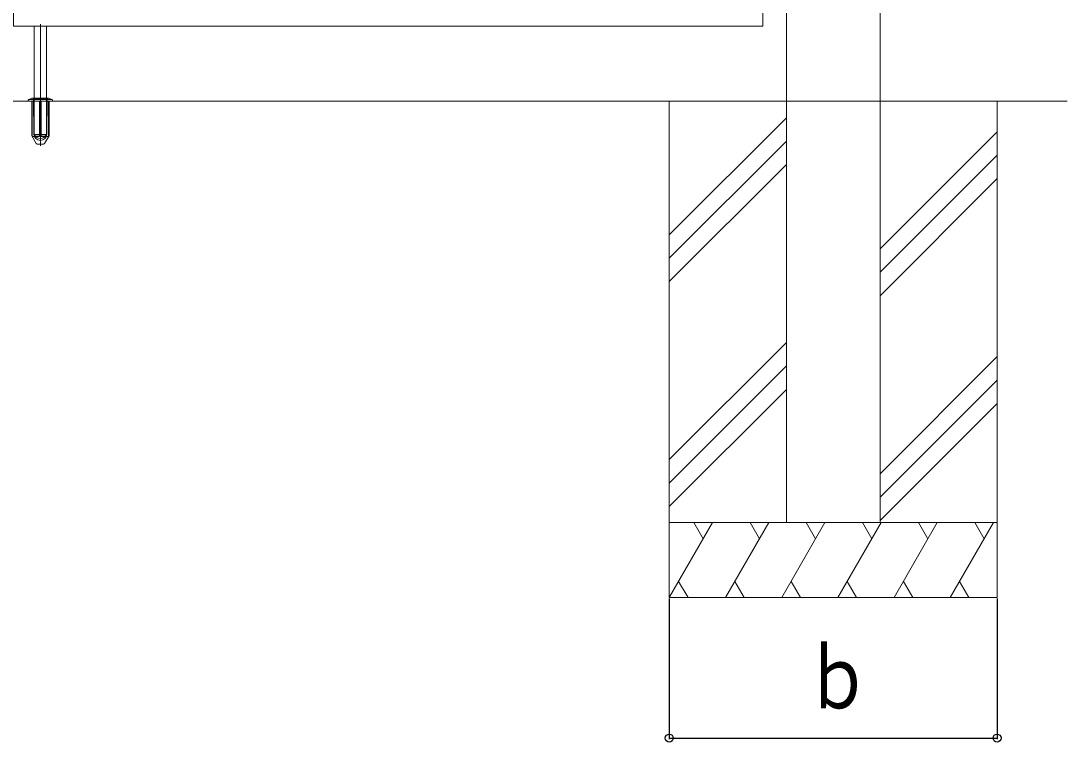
# Model space of a CAD drawing. Units: millimetres, scale not verified. Extents: x -6308 to 6308, y -4455 to 4455.
# Drawn here: x -2439 to -1322, y 170 to 940 of the extents above; entities that cross this region are included whole.
import ezdxf
from ezdxf.enums import TextEntityAlignment as Align

# ---------------------------------------------------------------- set-up
doc = ezdxf.new("R2010")
doc.units = ezdxf.units.MM
doc.header["$LTSCALE"] = 20
doc.layers.add('0-3_YKK_A1', color=4, linetype='Continuous', lineweight=18)
doc.layers.add('0-4_YKK_D', color=6, linetype='Continuous')
doc.styles.add('ＭＳ ゴシック', font='')
doc.styles.get('ＭＳ ゴシック').set_extended_font_data('MS Gothic')

msp = doc.modelspace()

# ---------------------------------------------------------------- linework, layer by layer
at = {"layer": '0-3_YKK_A1'}
for p, q in [((-1621.47, 854.5), (-1621.47, 2151)), ((-1521.47, 854.5), (-1521.47, 2151)), ((-2424.47, 857.5), (-2424.47, 934.5)), ((-2417.97, 936.5), (-2417.97, 806.5)), ((-2411.47, 857.5), (-2411.47, 934.5)), ((-5762.64, 854.5), (-1321.75, 854.5)), ((-2430.97, 855.34), (-2430.97, 854.5)), ((-2404.97, 854.5), (-2430.97, 854.5)), ((-2405.26, 856.04), (-2430.68, 856.04)), ((-2426.97, 857.5), (-2430.31, 856.28)), ((-2427.22, 854.5), (-2427.22, 817.47)), ((-2408.97, 857.5), (-2426.97, 857.5)), ((-2426.66, 854.5), (-2426.66, 816.5)), ((-2425.8, 857.5), (-2425.3, 857)), ((-2424.97, 819.44), (-2425.3, 857)), ((-2410.64, 857), (-2425.3, 857)), ((-2424.47, 857.5), (-2424.47, 818.7)), ((-2418.97, 854.5), (-2418.97, 816.5)), ((-2416.97, 854.5), (-2416.97, 816.5)), ((-2410.97, 819.44), (-2410.64, 857)), ((-2410.14, 857.5), (-2410.64, 857)), ((-2409.28, 854.5), (-2409.28, 816.5)), ((-2408.97, 857.5), (-2405.63, 856.28)), ((-2408.72, 854.5), (-2408.72, 817.47)), ((-2404.97, 855.34), (-2404.97, 854.5)), ((-1746.47, 854.5), (-1746.47, 324.5)), ((-1621.47, 854.5), (-1621.47, 404.5)), ((-1521.47, 854.5), (-1521.47, 404.5)), ((-1396.47, 854.5), (-1396.47, 324.5)), ((-1621.47, 836.71), (-1746.47, 711.71)), ((-2427.22, 817.47), (-2422.33, 809)), ((-2418.97, 816.5), (-2426.66, 816.5)), ((-2424.42, 818.7), (-2424.42, 818.38)), ((-2411.52, 818.38), (-2424.42, 818.38)), ((-2416.97, 817.47), (-2418.97, 817.47)), ((-2409.28, 816.5), (-2416.97, 816.5)), ((-2408.72, 817.47), (-2413.61, 809)), ((-2411.52, 818.38), (-2411.52, 818.7)), ((-1396.47, 821.71), (-1521.47, 696.71)), ((-2414.48, 808.5), (-2421.46, 808.5)), ((-1621.47, 811.71), (-1746.47, 686.71)), ((-1396.47, 796.71), (-1521.47, 671.71)), ((-1621.47, 786.71), (-1746.47, 661.71)), ((-1396.47, 771.71), (-1521.47, 646.71)), ((-1621.47, 596.71), (-1746.47, 471.71)), ((-1396.47, 581.71), (-1521.47, 456.71)), ((-1621.47, 571.71), (-1746.47, 446.71)), ((-1396.47, 556.71), (-1521.47, 431.71)), ((-1621.47, 546.71), (-1746.47, 421.71)), ((-1396.47, 531.71), (-1521.47, 406.71)), ((-1746.47, 404.5), (-1396.47, 404.5)), ((-1700.28, 404.5), (-1746.47, 324.5)), ((-1720.28, 404.5), (-1710.28, 387.18)), ((-1640.28, 404.5), (-1686.47, 324.5)), ((-1660.28, 404.5), (-1650.28, 387.18)), ((-1580.28, 404.5), (-1626.47, 324.5)), ((-1621.47, 404.5), (-1521.47, 404.5)), ((-1600.28, 404.5), (-1590.28, 387.18)), ((-1520.28, 404.5), (-1566.47, 324.5)), ((-1540.28, 404.5), (-1530.28, 387.18)), ((-1460.28, 404.5), (-1506.47, 324.5)), ((-1480.28, 404.5), (-1470.28, 387.18)), ((-1400.28, 404.5), (-1446.47, 324.5)), ((-1420.28, 404.5), (-1410.28, 387.18)), ((-1736.47, 341.82), (-1726.47, 324.5)), ((-1676.47, 341.82), (-1666.47, 324.5)), ((-1616.47, 341.82), (-1606.47, 324.5)), ((-1556.47, 341.82), (-1546.47, 324.5)), ((-1496.47, 341.82), (-1486.47, 324.5)), ((-1436.47, 341.82), (-1426.47, 324.5)), ((-1746.47, 324.5), (-1396.47, 324.5))]:
    msp.add_line(p, q, dxfattribs=at)
for points in [[(-1646.47, 2134.5), (-2446.47, 2134.5), (-2446.47, 934.5), (-1646.47, 934.5), (-1646.47, 1009.5)], [(-2424.47, 818.7), (-2411.47, 818.7), (-2411.47, 857.5)]]:
    msp.add_lwpolyline(points, dxfattribs=at)
for centre, radius, start, end in [((-2429.97, 855.34), 1, 110, 180), ((-2405.97, 855.34), 1, 360, 70), ((-2417.97, 819.5), 7, 180.5, 359.5), ((-2417.97, 821.8), 7.3, 207.94179, 270), ((-2417.97, 821.8), 7.3, 270, 332.05821), ((-2421.46, 809.5), 1, 210, 270), ((-2414.48, 809.5), 1, 270, 330)]:
    msp.add_arc(centre, radius, start, end, dxfattribs=at)
at = {"layer": '0-4_YKK_D'}
for p, q in [((-1746.47, 323.5), (-1746.47, 173.5)), ((-1396.47, 323.5), (-1396.47, 173.5)), ((-1746.47, 174.5), (-1396.47, 174.5))]:
    msp.add_line(p, q, dxfattribs=at)
for centre in [(-1746.47, 174.5), (-1396.47, 174.5)]:
    msp.add_circle(centre, 4.25, dxfattribs=at)

# ---------------------------------------------------------------- texts
at = {"layer": '0-4_YKK_D', "style": 'ＭＳ ゴシック', "width": 0.8}
msp.add_text('ｂ', height=65.98, dxfattribs=at).set_placement((-1602.67, 186.5), align=Align.BOTTOM_LEFT)

doc.saveas('drawing.dxf')
